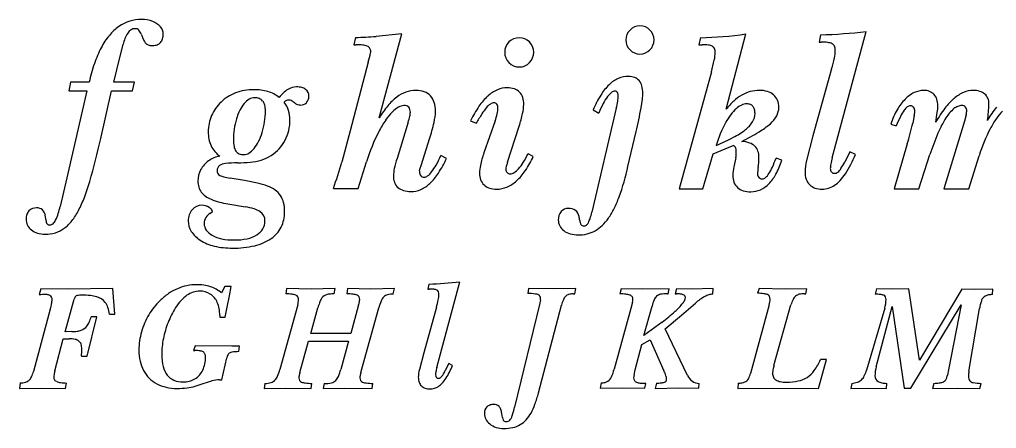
# Model space of a CAD drawing. Extents: x 13 to 1593, y -4 to 197.
# Drawn here: x 312.4 to 791.7, y -3.8 to 197.1 of the extents above; entities that cross this region are included whole.
import ezdxf

# ---------------------------------------------------------------- set-up
doc = ezdxf.new("R2010")
doc.units = 0
doc.layers.get('0').update_dxf_attribs({"linetype": 'CONTINUOUS'})

msp = doc.modelspace()

# ---------------------------------------------------------------- linework, layer by layer
for p, q in [((477.28, 188.28), (476.5, 184.7)), ((500, 190), (487.36, 188.78)), ((488.9, 148.77), (500, 190)), ((646.48, 188.18), (645.64, 184.73)), ((659.11, 152.99), (668.73, 190.01)), ((705.36, 189.59), (704.64, 186)), ((711.09, 129.22), (727.76, 191.21)), ((360.13, 172.33), (363.22, 184.93)), ((476.5, 184.7), (477.49, 184.7)), ((645.64, 184.73), (647.31, 184.73)), ((704.64, 186), (705.68, 186)), ((483.53, 176.14), (474.67, 142.5)), ((710.78, 172.86), (701.61, 139.96)), ((358.77, 166.29), (360.13, 172.33)), ((651.8, 171.46), (635.99, 113.96)), ((337.43, 166.29), (336.6, 162.04)), ((346.59, 166.29), (337.43, 166.29)), ((368.87, 166.29), (358.77, 166.29)), ((367.83, 162.04), (368.87, 166.29)), ((345.44, 162.04), (335.61, 119.37)), ((336.6, 162.04), (345.44, 162.04)), ((352.27, 138.67), (357.58, 162.04)), ((357.58, 162.04), (367.83, 162.04)), ((605.17, 153.53), (593.17, 102.42)), ((617.32, 153.65), (617.96, 158.04)), ((593.76, 152.67), (596.54, 151.17)), ((751.33, 149.93), (750.6, 146.25)), ((776.81, 150.25), (776.03, 147.14)), ((503.07, 146.63), (497.65, 128.89)), ((533.69, 147.39), (536.47, 146.14)), ((545.69, 147.3), (540.23, 131.61)), ((551.8, 127.09), (557.55, 144.73)), ((739.78, 145.74), (742.49, 144.91)), ((776.03, 147.14), (765.86, 113.94)), ((474.67, 142.5), (470.5, 127.08)), ((610.91, 124.93), (614.94, 142.03)), ((701.61, 139.96), (698.51, 127.81)), ((509.59, 125.91), (513.55, 138.43)), ((652.7, 131.08), (662.52, 135.26)), ((747.92, 136), (741.5, 113.94)), ((521.88, 128.84), (519.17, 130.3)), ((564.45, 129.81), (561.91, 131.16)), ((647.68, 113.96), (652.7, 131.08)), ((719.74, 132.15), (717.22, 127.11)), ((722.45, 130.85), (719.74, 132.15)), ((753.5, 113.94), (759.03, 130.77)), ((778.07, 113.94), (783.18, 130.2)), ((478.63, 114.07), (482.7, 127.23)), ((508.88, 123.52), (509.59, 125.91)), ((663.82, 129.16), (662.82, 124.69)), ((686.31, 127.95), (683.53, 129.05)), ((508.71, 122.81), (508.88, 123.52)), ((335.61, 119.37), (332.38, 105.25)), ((422.82, 118.02), (415.75, 119.17)), ((466.39, 114.07), (478.63, 114.07)), ((635.99, 113.96), (647.68, 113.96)), ((741.5, 113.94), (753.5, 113.94)), ((765.86, 113.94), (778.07, 113.94)), ((414.68, 106.58), (423.22, 105.07)), ((325.43, 98.43), (325.09, 100.99)), ((405.85, 101.87), (406.96, 102.67)), ((513.24, 67.17), (512.74, 64.73)), ((517.13, 26.13), (528.46, 68.27)), ((322.9, 64.75), (322.15, 62.1)), ((336.18, 64.66), (322.9, 64.75)), ((358.22, 65.02), (336.18, 64.66)), ((359.11, 52.42), (358.22, 65.02)), ((413.19, 66.02), (411.52, 62.86)), ((416.24, 66.02), (413.19, 66.02)), ((415.37, 61.46), (416.24, 66.02)), ((443.37, 64.91), (443.02, 62.36)), ((455.5, 64.63), (443.37, 64.91)), ((467.34, 64.91), (455.5, 64.63)), ((466.81, 62.36), (467.34, 64.91)), ((473.36, 64.91), (472.97, 62.36)), ((484.74, 64.63), (473.36, 64.91)), ((496.3, 64.91), (484.74, 64.63)), ((495.8, 62.29), (496.3, 64.91)), ((512.74, 64.73), (513.45, 64.73)), ((562.1, 65.02), (561.74, 62.55)), ((574.51, 64.84), (562.1, 65.02)), ((585.32, 64.93), (574.51, 64.84)), ((583.94, 62.31), (584.76, 62.31)), ((584.76, 62.31), (585.32, 64.93)), ((607.5, 64.8), (606.9, 62.37)), ((618.04, 64.62), (607.5, 64.8)), ((631.1, 64.89), (618.04, 64.62)), ((630.24, 62.44), (630.67, 62.44)), ((630.67, 62.44), (631.1, 64.89)), ((634.75, 64.8), (634.08, 62.37)), ((634.08, 62.37), (634.68, 62.37)), ((642.06, 64.71), (634.75, 64.8)), ((652.74, 64.96), (642.06, 64.71)), ((652.59, 62.2), (652.74, 64.96)), ((675.18, 64.96), (674.51, 62.64)), ((688.16, 64.68), (675.18, 64.96)), ((698.62, 64.86), (688.16, 64.68)), ((697.56, 62.43), (698.12, 62.43)), ((698.12, 62.43), (698.62, 64.86)), ((732.79, 64.77), (732.22, 62.24)), ((740.63, 64.61), (732.79, 64.77)), ((748.68, 64.77), (740.63, 64.61)), ((753.86, 29.85), (748.68, 64.77)), ((774.72, 64.7), (753.86, 29.85)), ((781.04, 64.52), (774.72, 64.7)), ((789.9, 64.7), (781.04, 64.52)), ((789.76, 61.99), (789.9, 64.7)), ((322.15, 62.1), (322.97, 62.12)), ((322.97, 62.12), (323.82, 62.13)), ((334.87, 43.74), (339.3, 59.72)), ((414.28, 55.85), (415.37, 61.46)), ((568.02, 59.49), (567.56, 57.15)), ((613.04, 58.21), (612.29, 55.17)), ((637.14, 51.95), (643.99, 57.82)), ((327.54, 54.83), (319.25, 24.26)), ((413.39, 50.95), (414.28, 55.85)), ((448.9, 56.9), (440.11, 25.25)), ((455.29, 42.88), (458.76, 55.44)), ((478.79, 56.9), (474.96, 42.88)), ((479.89, 23.79), (488.68, 55.45)), ((516.92, 55.8), (510.69, 33.43)), ((567.56, 57.15), (555.25, 6.75)), ((567.03, 13.69), (578.3, 56.8)), ((612.29, 55.17), (604.13, 25.4)), ((618.75, 41.95), (622.69, 56.34)), ((680.18, 57.02), (671.04, 23.32)), ((682.52, 27.23), (690.86, 57.02)), ((736.87, 55.33), (727.93, 24.85)), ((732.72, 26.59), (740.49, 56.21)), ((740.49, 56.21), (746.3, 16.06)), ((749.64, 16.06), (774.4, 56.99)), ((774.4, 56.99), (768.16, 24.99)), ((778.13, 24.18), (783.34, 55.12)), ((345.68, 31.72), (350.32, 51.01)), ((350.32, 51.01), (347.56, 51.01)), ((356.63, 52.42), (359.11, 52.42)), ((410.66, 51.77), (410.66, 50.95)), ((410.66, 50.95), (413.39, 50.95)), ((627.64, 48.49), (618.75, 41.95)), ((629.14, 45.21), (637.14, 51.95)), ((338.06, 43.81), (334.87, 43.74)), ((640.18, 22.28), (629.14, 45.21)), ((329.77, 24.57), (333.92, 40.29)), ((333.92, 40.29), (336.82, 40.29)), ((449.97, 23.8), (454.19, 39.18)), ((454.19, 39.18), (473.86, 39.18)), ((474.96, 42.88), (455.29, 42.88)), ((473.86, 39.18), (470.03, 25.25)), ((617.65, 37.45), (621.73, 39.72)), ((621.73, 39.72), (628.54, 24.55)), ((398.52, 36.87), (397.78, 34.53)), ((397.78, 34.53), (398.45, 34.53)), ((416.52, 36.6), (398.52, 36.87)), ((420.32, 36.6), (416.52, 36.6)), ((419.96, 33.99), (420.32, 36.6)), ((614.46, 24.97), (617.65, 37.45)), ((342.84, 31.72), (345.68, 31.72)), ((411.6, 20.07), (414.15, 30.99)), ((510.69, 33.43), (508.58, 25.17)), ((704.29, 15.86), (708.3, 30.07)), ((708.3, 30.07), (705.32, 30.07)), ((523.01, 28.12), (521.3, 24.7)), ((524.85, 27.24), (523.01, 28.12)), ((613.87, 22.5), (614.46, 24.97)), ((768.16, 24.99), (767.59, 22.4)), ((402.6, 18.32), (406.83, 19.67)), ((410.61, 20.07), (411.6, 20.07)), ((312.8, 18.63), (312.45, 15.92)), ((312.45, 15.92), (323.25, 16.1)), ((323.25, 16.1), (335.01, 15.92)), ((335.01, 15.92), (335.51, 18.55)), ((432.85, 18.33), (432.49, 15.9)), ((432.49, 15.9), (442.88, 16.08)), ((442.88, 16.08), (455.43, 15.81)), ((455.43, 15.81), (455.78, 18.33)), ((461.95, 18.33), (461.38, 15.9)), ((461.38, 15.9), (472.05, 16.08)), ((472.05, 16.08), (485.35, 15.81)), ((485.35, 15.81), (485.7, 18.33)), ((597.82, 18.59), (597.32, 15.98)), ((597.32, 15.98), (608.35, 16.16)), ((608.35, 16.16), (619.1, 15.98)), ((619.1, 15.98), (619.64, 18.41)), ((624.92, 18.52), (624.28, 15.89)), ((624.28, 15.89), (635.81, 16.16)), ((635.81, 16.16), (645.64, 15.98)), ((645.64, 15.98), (645.85, 18.34)), ((665.01, 18.46), (664.8, 15.86)), ((664.8, 15.86), (681.78, 16.04)), ((681.78, 16.04), (704.29, 15.86)), ((720.66, 18.4), (720.23, 15.87)), ((720.23, 15.87), (729.06, 16.06)), ((729.06, 16.06), (737.65, 15.87)), ((737.65, 15.87), (737.86, 18.4)), ((746.3, 16.06), (749.64, 16.06)), ((760.99, 18.4), (760.32, 15.87)), ((760.32, 15.87), (772.45, 16.06)), ((772.45, 16.06), (783.48, 15.87)), ((783.48, 15.87), (784.09, 18.4)), ((549.39, 1.59), (549.01, 3.66))]:
    msp.add_line(p, q)
for centre, radius, start, end in [((372.14, 177.95), 19.14, 89.499, 124.98), ((372.55, 182.63), 14.46, 68.704, 90.949), ((374.73, 174.31), 23.61, 125.063, 140.546), ((369.89, 187.74), 5.1, 122.691, 148.338), ((369.05, 188.89), 3.68, 89.466, 121.393), ((369.26, 190.01), 2.57, 48.028, 94.054), ((366.67, 188.13), 5.74, 17.256, 41.317), ((374.42, 187.13), 9.59, 41.496, 69.36), ((377.64, 189.9), 5.34, 0.845, 42.148), ((616.52, 187.15), 6.65, 134.061, 180.865), ((616.68, 187.3), 6.65, 89.135, 135.939), ((616.88, 187.3), 6.65, 44.061, 90.865), ((617.03, 187.15), 6.65, 359.135, 45.939), ((383.49, 167.11), 34.95, 140.562, 152.477), ((382.08, 180.21), 19.44, 148.31, 165.955), ((409.44, 203.08), 39.57, 199.557, 203.085), ((382.09, 191.7), 9.95, 204.57, 215.061), ((377.95, 189.1), 4.92, 318.352, 342.507), ((375.38, 189.87), 7.6, 342.812, 0.866), ((474.69, 343.75), 155.49, 270.955, 274.675), ((557.43, 181.28), 6.85, 88.996, 135.751), ((557.67, 181.28), 6.85, 44.249, 91.004), ((616.52, 186.95), 6.65, 179.135, 225.939), ((616.96, 186.98), 6.72, 314.628, 0.604), ((643.48, 361.19), 173.04, 270.991, 278.389), ((698.19, 444.75), 255.26, 271.61, 276.653), ((401.22, 157.74), 54.99, 152.358, 161.1), ((377.37, 188.35), 4.16, 214.551, 233.346), ((376.79, 187.86), 3.44, 236.24, 258.375), ((377.72, 192.07), 7.75, 257.961, 270.809), ((377.93, 190.2), 5.87, 268.99, 290.645), ((378.44, 188.69), 4.28, 291.353, 318.125), ((477.72, 159.71), 24.99, 82.927, 90.547), ((479.88, 176.21), 8.35, 67.827, 83.691), ((481.95, 181.3), 2.86, 34.576, 67.709), ((481.95, 181.44), 2.78, 358.305, 32.102), ((557.28, 181.16), 6.83, 134.141, 180.993), ((557.82, 181.16), 6.83, 359.007, 45.859), ((616.68, 186.8), 6.65, 224.061, 270.865), ((616.9, 186.73), 6.58, 268.874, 316.502), ((647.54, 165.53), 19.2, 81.642, 90.688), ((649.56, 178.56), 6.02, 62.975, 82.646), ((651.04, 181.66), 2.58, 25.557, 61.004), ((649.62, 181.09), 4.12, 358.265, 24.169), ((705.93, 163.46), 22.55, 82.298, 90.643), ((708.16, 179.04), 6.81, 64.718, 83.326), ((709.87, 182.89), 2.6, 25.42, 62.642), ((708.15, 182.19), 4.46, 358.137, 24.031), ((423.27, 193.21), 62.63, 344.19, 348.556), ((480.96, 181.55), 3.77, 348.193, 357.094), ((557.51, 180.92), 7.07, 179.003, 225.059), ((557.52, 180.95), 7.14, 315.485, 0.751), ((633.67, 181.63), 20.07, 347.264, 358.111), ((653.86, 190.27), 59.53, 342.993, 348.305), ((692.28, 182.51), 20.33, 347.771, 358.668), ((427.95, 148.5), 83.28, 161.043, 167.671), ((557.44, 180.57), 6.77, 223.347, 270.899), ((557.69, 180.5), 6.71, 268.846, 317.196), ((577.62, 193.2), 77.3, 343.66, 348.056), ((612, 154.52), 14.81, 113.349, 134.461), ((611.15, 156.12), 13, 89.69, 112.722), ((611.39, 160.94), 8.19, 69.552, 91.147), ((612.29, 163.54), 5.43, 40.444, 68.87), ((448.46, 155.64), 8.35, 90.693, 122.183), ((448.49, 154.48), 9.52, 75.377, 90.822), ((449.56, 158.55), 5.31, 52.566, 75.379), ((551.76, 151.12), 12.46, 90.056, 113.243), ((551.92, 153.5), 10.07, 71.218, 90.996), ((552.99, 156.81), 6.6, 44.492, 70.748), ((620.82, 145.66), 27.31, 134.644, 148.404), ((611.21, 162.78), 6.75, 14.695, 39.41), ((604.92, 161.11), 13.26, 359.067, 14.795), ((426.03, 141.22), 21.25, 111.142, 133.842), ((427.05, 138.22), 24.42, 89.227, 110.831), ((427.78, 153.27), 5.38, 90.342, 119.5), ((427.65, 138.94), 23.7, 73.767, 90.66), ((427.88, 152.54), 6.12, 69.1, 91.186), ((428.55, 154.46), 4.08, 39.405, 68.353), ((429.46, 145.42), 16.98, 52.383, 73.496), ((452.75, 148.99), 16.27, 122.482, 142.62), ((450.29, 159.57), 4.06, 357.593, 52.118), ((450.11, 159.17), 4.25, 316.784, 3.083), ((514.13, 137.44), 27.22, 127.818, 140.537), ((506.99, 146.89), 15.37, 90.219, 128.372), ((507.13, 150.94), 11.32, 70.043, 91.017), ((508.22, 154.21), 7.88, 42.689, 69.422), ((507.5, 153.6), 8.82, 18.024, 42.411), ((562.11, 137.84), 29.45, 132.552, 145.601), ((553.61, 147.13), 16.85, 113.68, 132.628), ((552.79, 156.71), 6.82, 18.232, 43.933), ((548.95, 155.51), 10.84, 359.033, 17.877), ((643.57, 131.39), 54.16, 148.158, 156.869), ((623.25, 143.03), 27.62, 144.087, 152.294), ((608.73, 153.7), 9.6, 128.176, 144.823), ((604.68, 158.95), 2.98, 92.821, 129.363), ((604.59, 160.64), 1.28, 28.113, 92.279), ((602.62, 159.62), 3.5, 357.503, 27.569), ((590.03, 159.82), 16.09, 350.1, 358.773), ((592.61, 161.39), 25.58, 352.469, 358.883), ((677.82, 140.84), 22.12, 120.134, 132.824), ((675.33, 145.16), 17.13, 89.859, 120.197), ((675.57, 149.33), 12.96, 73.056, 90.853), ((676.88, 153.77), 8.33, 48.865, 72.776), ((677.61, 154.6), 7.23, 23.012, 48.912), ((758.44, 146.77), 16.09, 116.289, 135.834), ((755.99, 151.54), 10.72, 90.194, 115.835), ((756.08, 154.38), 7.89, 69.533, 90.947), ((756.71, 156.26), 5.9, 42.843, 68.852), ((756.3, 155.89), 6.45, 18.29, 42.749), ((792.08, 134), 32.28, 130.934, 142.759), ((782.65, 144.94), 17.83, 113.497, 131.075), ((780.27, 150.27), 11.99, 90.29, 113.207), ((780.37, 151.24), 11.02, 73.712, 90.846), ((781.52, 155.28), 6.82, 49.894, 73.51), ((782.28, 156.19), 5.64, 23.152, 49.813), ((781.06, 155.79), 6.92, 359.031, 22.266), ((425.64, 141.59), 20.72, 133.773, 156.388), ((435.15, 145.32), 16.34, 139.827, 153.691), ((429.68, 150.08), 9.09, 119.987, 140.511), ((427.53, 153.74), 5.33, 14.151, 38.364), ((422.35, 152.41), 10.68, 359.093, 14.305), ((444.64, 154.33), 3.23, 90.646, 137.429), ((430.41, 147.81), 14.7, 359.718, 36.296), ((444.62, 155.38), 2.18, 58.925, 90.529), ((432.07, 135.33), 25.83, 53.999, 58.042), ((452.28, 162.83), 8.29, 232.728, 244.952), ((450.03, 158.98), 3.87, 250.989, 272.148), ((450.36, 159.18), 4.08, 267.47, 314.188), ((530.4, 123.89), 48.39, 140.387, 149.049), ((505.94, 141.22), 14.91, 120.715, 135.522), ((501.14, 149.45), 5.38, 92.219, 121.524), ((501.02, 150.43), 4.4, 72.388, 91.063), ((501.57, 152.22), 2.53, 45.044, 72.124), ((501.49, 152.21), 2.59, 17.195, 43.835), ((503.23, 152.29), 13.29, 359.126, 17.664), ((582.22, 123.87), 53.93, 145.426, 154.138), ((564.42, 134.67), 29.88, 140.154, 147.503), ((548.48, 148.07), 9.06, 124.045, 140.634), ((545.29, 152.86), 3.3, 92.108, 124.752), ((545.23, 154.47), 1.7, 36.868, 92), ((544.11, 153.78), 3, 356.648, 34.547), ((534.25, 153.84), 12.86, 346.483, 358.972), ((537.81, 155.94), 21.98, 346.968, 358.407), ((654.91, 126.09), 63.52, 152.035, 156.741), ((554.74, 165.51), 51.83, 346.635, 350.602), ((433.94, 185.11), 186.05, 346.611, 350.264), ((684.03, 134.14), 31.25, 132.824, 142.899), ((676.54, 139.23), 18.84, 131.421, 143.355), ((671.23, 145.3), 10.78, 114.886, 131.63), ((669.31, 149.41), 6.24, 90.637, 114.771), ((669.33, 151.24), 4.42, 68.499, 91.116), ((669.74, 152.4), 3.19, 39.533, 67.671), ((669.02, 151.85), 4.09, 15.535, 39.063), ((675.66, 154.04), 9.24, 332.637, 0.008), ((676.3, 154.18), 8.6, 359.103, 22.16), ((764.81, 140.36), 25.12, 135.456, 150.368), ((751.75, 148.95), 6.49, 126.477, 146.801), ((749.59, 151.88), 2.85, 91.073, 126.39), ((749.56, 152.95), 1.78, 36.03, 90.742), ((748.34, 152.15), 3.23, 356.581, 34.839), ((813.38, 117.59), 59.16, 142.588, 150.479), ((753.3, 154.97), 9.58, 359.126, 17.902), ((733.97, 155.19), 28.92, 352.457, 359.277), ((775.68, 147.13), 7.88, 111.68, 128.174), ((774.76, 149.4), 5.43, 90.29, 111.452), ((774.83, 152.72), 2.11, 39.759, 92.682), ((774.01, 152.21), 3.06, 357.136, 37.38), ((722.84, 157.46), 65.16, 351.27, 358.423), ((834.64, 120.22), 54.72, 141.773, 150.009), ((424.62, 142.02), 19.61, 156.353, 180.231), ((444.2, 140.81), 26.46, 153.615, 163.665), ((397.47, 151.92), 35.56, 343.124, 0.513), ((514.53, 132.54), 27.12, 135.137, 146.033), ((469.16, 157.65), 35.66, 342.004, 346.924), ((494.66, 151.87), 9.51, 346.088, 358.009), ((499.54, 151.62), 4.63, 358.963, 17.014), ((489.16, 152.92), 27.37, 346.508, 358.262), ((607.47, 106.69), 81.22, 147.177, 150.944), ((518.11, 157.53), 29.42, 339.657, 346.843), ((489.71, 166.24), 71.16, 342.413, 347.623), ((689.69, 129.3), 35.32, 143.167, 151.01), ((665.25, 151.02), 7.96, 328.558, 359.586), ((666.15, 151.06), 7.07, 359.145, 15.45), ((672.06, 156.08), 13.37, 310.608, 331.972), ((779.11, 132.15), 41.62, 150.285, 160.93), ((816.44, 113.73), 80.26, 153.536, 157.14), ((767.89, 138.12), 25.93, 146.285, 153.957), ((737.54, 152.59), 14.04, 349.047, 357.382), ((688.44, 160.86), 74.8, 349.121, 352.735), ((810.53, 121.22), 51.63, 147.695, 157.117), ((782.33, 139.35), 18.11, 129.491, 148.485), ((767.33, 152.54), 9.75, 346.411, 357.135), ((815.53, 132.36), 28.81, 136.656, 146.006), ((452.59, 138.24), 35.23, 163.495, 180.309), ((423.99, 147.6), 21.12, 332.408, 0.389), ((537.85, 116.55), 55.39, 145.794, 152.557), ((425.08, 167.09), 93, 342.046, 347.23), ((710.01, 118.54), 58.31, 151.439, 163.341), ((659.95, 154.41), 14.26, 307.062, 328.059), ((653.88, 177.32), 41.33, 301.064, 310.579), ((618.99, 175.28), 134.78, 343.058, 347.563), ((837.16, 117.57), 55.02, 145.832, 151.903), ((420.89, 141.6), 15.88, 178.75, 204.617), ((404.76, 149.76), 27.96, 333.25, 343.024), ((566.22, 102.14), 87.21, 152.743, 163.273), ((617.64, 223.86), 95.83, 292.393, 297.982), ((643.56, 175.56), 41.02, 297.668, 307.521), ((615.3, 239.71), 114.68, 296.685, 301.494), ((873.41, 94), 120.15, 156.817, 162.177), ((855.82, 108.14), 75.92, 152.255, 163.106), ((6.26, 215.66), 354.47, 343.931, 347.456), ((418.01, 140.59), 12.84, 205.889, 235.712), ((433.56, 137.82), 16.2, 179.183, 191.012), ((423.8, 135.85), 6.25, 190.336, 212.725), ((413.42, 145.38), 18.25, 320.303, 333.295), ((425.45, 146.77), 19.44, 302.503, 332.581), ((661.48, 132.98), 2.5, 29.549, 65.445), ((660.66, 132.66), 3.37, 358.119, 27.482), ((665.38, 121.48), 15.82, 70.679, 84.864), ((668.25, 129.54), 7.27, 47.123, 71.004), ((669, 130.62), 5.97, 18.506, 45.393), ((412.85, 116.85), 13.29, 99.001, 125.629), ((421.57, 134.54), 3.67, 214.405, 246.487), ((422.28, 136.42), 5.68, 247.504, 271.438), ((422.35, 135.68), 4.93, 270.91, 301.88), ((419.61, 140.04), 10.08, 302.003, 321.181), ((424.02, 149.27), 22.33, 274.045, 302.156), ((458.12, 158.82), 67.39, 330.481, 334.959), ((584.18, 116.3), 46.54, 160.792, 168.648), ((521.34, 150.83), 45.08, 327.923, 334.135), ((519.63, 150.4), 49.32, 325.979, 335.333), ((645.03, 132.04), 19, 351.303, 1.544), ((665.28, 129.44), 9.88, 358.952, 18.148), ((669.28, 152.03), 57.24, 327.551, 338.275), ((412.14, 117.62), 12.25, 125.034, 152.431), ((411.95, 123.34), 2.5, 126.199, 156.913), ((413.88, 120.24), 6.15, 93.733, 123.682), ((420.57, 48.51), 78.19, 90.886, 95.206), ((417.5, 225.7), 99.02, 271.077, 274.684), ((261.8, 185.94), 216.85, 340.644, 344.251), ((548.09, 112.49), 53.04, 161.987, 167.626), ((491.15, 139.97), 29.36, 322.926, 330.727), ((470.75, 152.37), 56.29, 326.947, 335.287), ((561.23, 120.72), 23.17, 168.199, 177.817), ((557.59, 123.16), 6.63, 165.34, 177.101), ((584.81, 116.78), 34.58, 162.651, 166.532), ((540.27, 138.87), 22.69, 318.304, 328.128), ((496.97, 149.88), 116.64, 339.998, 347.652), ((691.55, 118.88), 29.31, 168.573, 176.587), ((638.14, 129.55), 37.02, 351.922, 359.54), ((658.47, 134.97), 25.48, 327.889, 336.007), ((627.51, 149.05), 59.49, 335.742, 340.349), ((647.86, 140.08), 40.32, 332.071, 342.499), ((722.83, 121.68), 25.08, 165.848, 178.742), ((723.55, 123.66), 13.4, 169.218, 178.985), ((744.58, 119.9), 34.76, 164.442, 169.607), ((676.26, 148.19), 46.07, 328.148, 332.765), ((411.76, 117.87), 11.8, 152.646, 180.303), ((411.69, 122.64), 2.33, 175.546, 243.865), ((413.11, 122.91), 3.74, 157.858, 181.327), ((415.2, 130.4), 10.84, 245.313, 256.075), ((423.93, 162.9), 44.49, 255.227, 259.406), ((514.01, 119.78), 18.18, 167.067, 178.606), ((504.32, 120.08), 8.5, 178.995, 201.067), ((510.85, 122.29), 2.21, 166.363, 176.723), ((511.72, 122.28), 3.07, 177.413, 218.085), ((510.88, 121.59), 2, 217.463, 270.128), ((510.73, 122.59), 3, 273.133, 309.149), ((506.41, 128.28), 10.14, 307.76, 323.646), ((493.73, 137.28), 28.8, 314.129, 327.176), ((547.07, 121.46), 8.99, 179.055, 200.233), ((553.21, 123.48), 2.25, 179.651, 223.69), ((553.08, 123.22), 1.97, 220.937, 270.509), ((552.95, 124.98), 3.73, 272.266, 303.921), ((549.28, 130.7), 10.52, 303.101, 318.903), ((537.69, 138.11), 27.47, 312.31, 326.137), ((671.81, 120.45), 9.52, 178.962, 200.165), ((718.63, 117.64), 44.36, 171.294, 175.367), ((676.76, 121.2), 2.34, 179.481, 223.935), ((673.43, 125.44), 7.74, 310.005, 328.789), ((664.39, 131.23), 21.56, 316.423, 332.263), ((708.35, 122.06), 10.59, 179.085, 198.517), ((712.65, 123.83), 2.5, 178.26, 219.653), ((712.2, 123.49), 1.94, 220.48, 272.601), ((712.23, 124.17), 2.62, 271.369, 308.943), ((709.75, 127.26), 6.58, 308.821, 329.053), ((697.4, 134.48), 24.09, 316.966, 326.902), ((248.88, 146.15), 102.09, 339.075, 343.725), ((410.62, 117.7), 10.66, 179.409, 195.821), ((409.66, 35.64), 83.43, 76.49, 80.925), ((419.21, 74.9), 43.02, 69.733, 76.633), ((428.68, 100.43), 15.79, 54.611, 69.88), ((502.3, 119.38), 6.36, 201.825, 228.629), ((503.17, 127.57), 15.25, 293.708, 314.062), ((544.84, 120.72), 6.64, 200.888, 226.821), ((545.17, 121.1), 7.16, 226.978, 251.717), ((545.05, 130.02), 16.54, 292.906, 312.313), ((669.06, 119.53), 6.63, 200.813, 227.842), ((676.7, 121.09), 2.22, 222.972, 272.071), ((670.56, 125.39), 13.07, 294.188, 316.322), ((676.68, 121.52), 2.65, 272.11, 310.696), ((705.12, 121.03), 7.2, 198.97, 224.123), ((704.91, 120.88), 6.94, 224.415, 250.401), ((706.09, 124.7), 10.92, 270.04, 304.3), ((703.31, 128.95), 15.99, 303.94, 316.999), ((407.94, 116.98), 7.88, 196.074, 216.152), ((409, 117.86), 9.26, 216.687, 234.207), ((411.47, 121.31), 13.5, 234.287, 247.903), ((431.51, 104.47), 10.86, 34.847, 54.454), ((431.45, 104.66), 10.8, 13.533, 33.853), ((502.98, 120.21), 7.43, 228.842, 252.886), ((504.2, 124.33), 11.73, 253.149, 270.865), ((504.41, 125.06), 12.45, 269.828, 293.138), ((546.25, 124.58), 10.79, 252.099, 270.896), ((546.44, 127.04), 13.25, 269.912, 292.42), ((669.65, 120.26), 7.56, 228.295, 252.892), ((670.99, 124.8), 12.3, 253.137, 270.904), ((671.26, 124.18), 11.68, 269.598, 293.466), ((705.92, 124), 10.23, 250.915, 270.971), ((285.28, 132.15), 63.09, 332.735, 339.145), ((401.84, 99.74), 6.11, 89.821, 140.084), ((401.96, 99.51), 6.35, 56.581, 90.905), ((420.77, 145.93), 39.82, 248.832, 261.216), ((424.05, 102.87), 18.41, 359.312, 13.542), ((551.24, 130.57), 59.04, 333.523, 339.583), ((322.54, 99.19), 6.87, 161.574, 180.87), ((320.55, 99.81), 4.79, 136.573, 161.124), ((320.6, 99.66), 4.93, 87.405, 135.645), ((320.94, 100.44), 4.15, 49.51, 91.641), ((320.71, 100.25), 4.45, 9.535, 48.825), ((297.97, 113.04), 35.28, 335.865, 347.238), ((314.27, 117.13), 30.44, 321.582, 332.868), ((402.94, 98.5), 7.75, 138.258, 181.553), ((409.99, 95.64), 7.47, 123.569, 145.234), ((402.84, 100.63), 4.93, 39.643, 57.98), ((405.38, 102.7), 1.66, 2.259, 40.443), ((406.61, 103.06), 0.526, 312.051, 320.836), ((406.91, 102.81), 0.132, 321.302, 332.308), ((407, 102.77), 0.0368, 330.851, 356.691), ((419.18, 77.76), 27.6, 72.414, 81.585), ((424.12, 93.04), 11.54, 56.466, 72.894), ((427.6, 98.32), 5.22, 357.826, 56.294), ((425.93, 102.34), 16.53, 334.122, 1.099), ((582.57, 98.9), 5.85, 138.826, 182.335), ((581.61, 99.8), 4.54, 89.534, 139.444), ((581.92, 98.69), 5.65, 55.47, 92.718), ((581.95, 99.36), 5.1, 11.554, 51.478), ((557.16, 110.85), 36.99, 341.956, 346.818), ((569.48, 121.45), 38.64, 325.543, 333.582), ((322.22, 98.95), 6.55, 178.821, 232.661), ((329.48, 98.72), 4.06, 184.114, 208.893), ((326.85, 97.36), 1.1, 213.028, 249.199), ((327.26, 98.5), 2.32, 249.669, 271.655), ((327.3, 98.51), 2.32, 270.605, 312.368), ((325.11, 100.84), 5.52, 312.921, 336.257), ((322.4, 110.68), 20.06, 306.685, 321.596), ((405.02, 98.22), 9.83, 179.592, 211.688), ((408.26, 97.08), 5.25, 147.35, 182.59), ((408.46, 96.81), 5.44, 179.74, 214.806), ((425.44, 98.01), 7.38, 329.912, 0.846), ((582.94, 98.59), 6.22, 179.326, 207.046), ((570.38, 96.75), 16.95, 5.512, 12.372), ((592.14, 98.66), 4.89, 183.396, 208.324), ((588.92, 97.04), 1.29, 212.751, 246.751), ((589.24, 97.88), 2.19, 247.729, 271.577), ((589.3, 97.66), 1.96, 269.843, 307.414), ((588.26, 98.89), 3.58, 308.611, 333.708), ((579.31, 103.53), 13.66, 332.903, 342.365), ((586.15, 108.56), 17.49, 299.775, 313.901), ((582.02, 112.82), 23.43, 313.956, 325.58), ((323.75, 100.65), 8.83, 231.423, 253.34), ((324.83, 104.46), 12.79, 253.61, 270.718), ((325.12, 108.62), 16.95, 269.55, 286.885), ((325.71, 106.38), 14.64, 287.219, 306.338), ((408.62, 100.8), 14.25, 212.891, 237.922), ((411.27, 99), 9, 216.015, 241.045), ((414.52, 104.48), 15.37, 240.351, 259.008), ((420.98, 104.13), 15.01, 282.021, 301.627), ((424.24, 98.98), 8.91, 301.16, 328.42), ((427.27, 102.08), 15.23, 304.286, 332.794), ((583.65, 99.1), 7.08, 208.183, 233.593), ((585.18, 100.98), 9.51, 232.859, 254.022), ((586.34, 105.2), 13.88, 254.244, 270.681), ((586.82, 107.94), 16.62, 268.891, 298.839), ((412.85, 107), 21.75, 237.165, 256.962), ((417.48, 119.06), 30.25, 258.775, 270.641), ((418.15, 117.04), 28.22, 269.324, 282.18), ((422.56, 109.07), 23.65, 282.774, 304.168), ((416.43, 122.38), 37.54, 256.921, 270.666), ((417.48, 130.83), 46, 269.236, 282.949), ((508.36, 240.62), 173.52, 271.61, 276.653), ((403.44, 36.49), 31.56, 124.581, 134.299), ((400.21, 41.13), 25.9, 113.454, 124.541), ((399.3, 43.1), 23.74, 89.765, 113.332), ((400.94, 52.68), 10.99, 90.268, 125.317), ((399.76, 45.28), 21.56, 72.902, 90.956), ((401.08, 54.35), 9.33, 57.97, 91.146), ((400.87, 50.15), 16.58, 50.051, 71.632), ((442.34, 30.24), 32.13, 83.3, 88.792), ((466.65, 45.26), 17.1, 89.485, 97.854), ((472.3, 29.78), 32.59, 83.347, 88.808), ((513.62, 49.41), 15.33, 82.298, 90.643), ((515.14, 60), 4.63, 64.718, 83.326), ((516.3, 62.62), 1.77, 25.42, 62.642), ((515.13, 62.14), 3.03, 358.137, 24.031), ((561.29, 30.99), 31.57, 82.262, 89.172), ((583.81, 55.24), 7.07, 88.908, 106.593), ((606.52, 32.03), 30.34, 83.615, 89.28), ((629.84, 47.61), 14.83, 88.435, 101.669), ((634.8, 47.73), 14.64, 82.93, 90.479), ((673.88, 33.56), 29.09, 82.87, 88.754), ((676.71, 55.08), 7.39, 69.21, 83.953), ((697.39, 52.19), 10.24, 89.045, 103.778), ((323.98, 49.02), 13.11, 81.282, 90.7), ((325.39, 57.72), 4.29, 62.327, 82.216), ((326.43, 59.83), 1.95, 26.997, 60.779), ((283.35, 66.6), 45.73, 345.089, 348.77), ((325.72, 59.55), 2.71, 358.371, 25.425), ((318.16, 59.85), 10.28, 347.902, 357.917), ((346.56, 57.73), 7.53, 157.92, 164.646), ((341.65, 59.76), 2.22, 143.591, 158.827), ((340.97, 60.09), 1.48, 97.793, 138.198), ((342.71, 47.34), 14.34, 88.314, 97.751), ((343.34, 22.78), 38.9, 84.307, 90.312), ((345.42, 42.88), 18.69, 74.746, 84.541), ((348.44, 53.56), 7.59, 37.053, 75.54), ((346.5, 52.39), 9.84, 19.633, 35.683), ((404.83, 34.84), 33.7, 134.035, 149.396), ((411.01, 41.7), 26, 137.908, 147.713), ((404.07, 47.99), 16.64, 124.754, 137.964), ((400.99, 54.58), 9.18, 22.848, 56.765), ((397.42, 52.83), 13.15, 10.384, 23.833), ((445.28, 54), 8.19, 70.585, 84.31), ((447.31, 59.83), 2.01, 32.823, 69.832), ((437.91, 60.02), 11.43, 344.165, 357.865), ((446.86, 59.68), 2.47, 357.898, 30.153), ((495.74, 44.93), 38.44, 160.143, 164.129), ((472.62, 53.37), 13.83, 152.61, 160.506), ((464.23, 57.65), 4.42, 112.845, 151.864), ((465.23, 55.15), 7.11, 97.39, 112.438), ((475.27, 53.99), 8.2, 70.605, 84.376), ((477.3, 59.83), 2.01, 32.814, 69.804), ((458.6, 62.74), 21.02, 343.856, 348.39), ((476.85, 59.68), 2.47, 357.901, 30.147), ((473.43, 59.77), 5.89, 347.686, 358.312), ((512.2, 49.2), 24.34, 156.83, 165.133), ((496.97, 55.85), 7.72, 139.841, 157.747), ((493.94, 58.04), 4, 105.014, 135.725), ((495.69, 51.92), 10.36, 89.361, 105.595), ((478.22, 67.64), 40.47, 342.993, 348.305), ((504.34, 62.36), 13.82, 347.771, 358.668), ((564.78, 57), 5.32, 68.896, 81.798), ((565.85, 59.74), 2.38, 47.193, 69.296), ((566.22, 60.22), 1.78, 18.077, 45.28), ((564.99, 59.83), 3.07, 358.929, 17.788), ((565.81, 59.88), 2.25, 350.124, 357.429), ((594.03, 52.95), 16.19, 156.264, 166.235), ((584.49, 57.23), 5.74, 137.094, 157.06), ((582.83, 58.52), 3.65, 106.647, 134.191), ((609.02, 53.27), 8.95, 71.568, 84.393), ((611.16, 59.66), 2.22, 37.042, 71.798), ((611.19, 59.82), 2.1, 358.016, 34.058), ((604.24, 60.42), 9.08, 345.895, 355.71), ((647.66, 49.89), 25.79, 158.397, 165.523), ((628.23, 57.59), 4.89, 133.108, 158.415), ((627.8, 57.77), 4.47, 102.412, 130.668), ((613.62, 76.83), 30.76, 311.464, 321.817), ((635.94, 56.51), 5.78, 69.383, 83.429), ((630.89, 63.13), 8.73, 322.431, 334.39), ((637.29, 60.01), 2.03, 41.941, 70.281), ((636.04, 60.72), 3.04, 333.49, 357.711), ((637.9, 60.61), 1.18, 359.115, 39.921), ((663.07, 35.49), 29.37, 119.673, 130.518), ((653.62, 52.03), 10.32, 107.013, 119.55), ((652.62, 55.22), 6.98, 90.194, 106.78), ((678.6, 60.18), 1.95, 29.673, 67.815), ((669.47, 60.1), 11.15, 343.996, 358.089), ((677.76, 59.83), 2.85, 357.913, 27.458), ((703.59, 53.52), 13.21, 152.529, 164.603), ((696.83, 57.09), 5.57, 131.513, 153.037), ((696.02, 57.65), 4.61, 103.44, 128.574), ((731.58, 38.25), 24, 82.381, 88.479), ((734.02, 55.6), 6.49, 68.727, 83.373), ((735.7, 60.03), 1.75, 29.486, 67.503), ((722.67, 59.64), 14.83, 343.124, 359.931), ((734.95, 59.71), 2.56, 357.931, 27.312), ((817.76, 49.1), 34.94, 166.039, 170.08), ((796.7, 54.41), 13.22, 158.627, 166.365), ((788.17, 57.74), 4.07, 119.346, 158.497), ((788.58, 56.88), 5.02, 100.096, 118.531), ((789.64, 51.26), 10.73, 89.358, 100.443), ((338.48, 49.47), 18.38, 9.247, 19.822), ((426.52, 31.86), 44.37, 147.671, 158.287), ((392.16, 51.87), 18.5, 359.664, 10.371), ((565.58, 129.53), 102.07, 307.444, 312.084), ((337.81, 52.34), 9.63, 323.062, 335.978), ((328.53, 56.58), 19.82, 335.706, 343.681), ((405.7, 34.28), 34.74, 149.328, 164.286), ((426.19, 31.92), 44.04, 158.199, 168.786), ((337.32, 67.85), 24.05, 271.759, 277.977), ((339.11, 55.41), 11.49, 277.732, 287.916), ((340.7, 50.15), 5.99, 288.925, 323.156), ((404.01, 34.73), 33, 164.241, 180.073), ((337.03, 27.49), 12.8, 77.983, 90.941), ((338.77, 35.36), 4.74, 53.549, 78.754), ((339.46, 36.59), 3.35, 18.005, 50.416), ((423.82, 32.45), 41.61, 168.88, 180.07), ((335.76, 35.4), 7.23, 358.621, 17.952), ((304.94, 35.02), 38.05, 355.031, 0.314), ((395.43, 34.53), 24.42, 179.633, 192.33), ((398.65, 18.78), 15.74, 81.546, 90.736), ((400.4, 29.87), 4.53, 61.591, 82.771), ((401.46, 32.09), 2.07, 21.274, 58.186), ((417.03, 30.85), 2.9, 97.936, 134.939), ((420.27, 9.3), 24.69, 90.703, 98.467), ((389.7, 33.31), 18.56, 192.422, 207.672), ((404.31, 32.07), 22.11, 179.141, 194.176), ((389.52, 30.95), 14.15, 334.753, 0.875), ((399.32, 31.3), 4.35, 358.288, 20.725), ((419.4, 30.04), 5.33, 157.16, 169.719), ((417.03, 31.05), 2.75, 137.833, 157.36), ((679.34, 41.14), 28.24, 324.35, 336.917), ((305.1, 27.93), 14.62, 334.365, 345.45), ((356.99, 18.06), 27.98, 166.553, 170.363), ((386.88, 31.76), 15.34, 207.441, 242.241), ((393.99, 29.44), 11.46, 194.065, 217.397), ((393.27, 29.15), 10, 301.347, 334.954), ((419.22, 30.55), 21.56, 336.586, 345.754), ((445.28, 31.61), 25.56, 337.543, 345.594), ((525.11, 21), 17.05, 165.848, 178.742), ((525.6, 22.36), 9.11, 169.218, 178.985), ((539.89, 19.8), 23.63, 164.442, 169.607), ((493.45, 39.03), 31.32, 328.148, 332.765), ((488.71, 41.64), 38.91, 327.551, 338.275), ((582.21, 30.68), 22.55, 336.165, 346.447), ((607.75, 14.67), 23.02, 18.895, 25.4), ((691.39, 23.32), 9.54, 169.181, 179.175), ((703.07, 21.2), 21.41, 163.647, 169.47), ((691.41, 32.56), 13.43, 303.376, 324.106), ((713.69, 28.86), 14.8, 332.549, 344.284), ((750.16, 21.68), 18.12, 164.285, 178.94), ((791.79, 22.18), 13.81, 171.668, 181.254), ((314.25, 22.99), 4.2, 284.986, 312.171), ((312.77, 24.19), 6.08, 314.963, 334.891), ((337.25, 21.33), 7.98, 169.788, 178.611), ((331.91, 21.44), 2.64, 178.049, 209.724), ((331.48, 21.3), 2.2, 212.185, 247.974), ((333.47, 26.44), 7.7, 248.587, 263.23), ((391.5, 27.66), 8.4, 218.074, 246.854), ((392.53, 30.54), 11.45, 247.785, 271.166), ((392.94, 29.88), 10.79, 269.023, 300.779), ((410.21, 5.53), 14.54, 88.422, 103.416), ((434.58, 23.07), 4.44, 286.242, 315.021), ((432.08, 24.87), 7.5, 318.797, 337.379), ((455.66, 20.9), 6.2, 168.357, 178.111), ((451.99, 21), 2.53, 177.814, 208.995), ((475.04, 17.27), 25.91, 165.407, 169.146), ((451.37, 20.75), 1.85, 211.568, 249.948), ((464.38, 23.18), 4.62, 283.559, 313.737), ((462.9, 24.39), 6.52, 315.791, 337.052), ((485.58, 20.9), 6.19, 168.35, 178.105), ((481.92, 21), 2.53, 177.811, 208.981), ((504.99, 17.26), 25.94, 165.407, 169.141), ((481.28, 20.75), 1.85, 211.554, 249.974), ((515.26, 21.26), 7.2, 179.085, 198.517), ((518.19, 22.47), 1.7, 178.26, 219.653), ((517.89, 22.24), 1.32, 220.48, 272.601), ((517.9, 22.7), 1.78, 271.369, 308.943), ((516.22, 24.8), 4.47, 308.821, 329.053), ((507.82, 29.71), 16.37, 316.966, 326.902), ((598.47, 23.64), 4.91, 284.14, 301.635), ((598.33, 23.59), 4.94, 303.387, 335.914), ((621.71, 20.69), 8.04, 167.013, 177.04), ((615.92, 21.04), 2.24, 178.26, 212.287), ((615.91, 21.16), 2.3, 214.827, 248.256), ((628.25, 20.57), 1.67, 287.07, 322.76), ((624.42, 20.24), 5.45, 3.143, 20.245), ((628.22, 20.48), 1.63, 325.911, 2.119), ((646.63, 25.22), 7.09, 204.536, 234.23), ((646.2, 24.97), 6.64, 236.018, 267.051), ((666.75, 22.59), 3.78, 293.137, 328.023), ((660.22, 26.02), 11.15, 330.839, 345.987), ((686.48, 23.34), 4.63, 178.53, 204.268), ((685.25, 22.87), 3.32, 205.587, 237.785), ((686.65, 25.33), 6.15, 238.948, 259.981), ((688.42, 34.4), 15.39, 259.378, 270.759), ((689.02, 45.77), 26.76, 269.151, 281.683), ((691.59, 32.79), 13.52, 282.148, 302.203), ((721.56, 24.36), 5.71, 288.983, 312.136), ((720.31, 25.38), 7.32, 314.028, 332.817), ((734.99, 21.96), 2.94, 178.829, 241.226), ((736.64, 24.57), 6.03, 239.372, 258.172), ((764.1, 22.08), 3.27, 291.252, 336.402), ((754.94, 25.38), 12.99, 339.227, 346.71), ((783.62, 21.78), 5.64, 179.076, 192.511), ((780.35, 21.03), 2.28, 191.934, 216.575), ((780.22, 21.06), 2.19, 219.005, 242.674), ((312.97, 27.67), 9.04, 268.935, 285.195), ((336.09, 45), 26.45, 262.338, 268.749), ((388.25, 34.31), 18.23, 242.169, 257.662), ((389.6, 40.64), 24.71, 257.742, 270.391), ((390.03, 51.62), 35.68, 269.579, 277.425), ((390.29, 48.48), 32.54, 277.682, 284.816), ((386.73, 60.29), 44.87, 285.354, 290.711), ((432.61, 29.44), 11.1, 271.193, 286.776), ((453.51, 27.13), 8.58, 251.101, 264.061), ((457.29, 56.35), 38.04, 262.956, 267.731), ((462.31, 32.26), 13.93, 268.496, 283.044), ((483.43, 27.14), 8.6, 251.126, 264.066), ((487.21, 56.41), 38.11, 262.963, 267.731), ((513.07, 20.57), 4.9, 198.97, 224.123), ((512.93, 20.46), 4.72, 224.415, 250.401), ((513.61, 22.59), 6.95, 250.915, 270.971), ((513.73, 23.06), 7.42, 270.04, 304.3), ((511.84, 25.95), 10.87, 303.94, 316.999), ((597.26, 28.28), 9.71, 273.301, 284.388), ((617.63, 25.5), 6.97, 248.374, 263.953), ((619.44, 39.78), 21.36, 263.169, 270.535), ((624.44, 43.56), 25.05, 271.102, 276.377), ((626.49, 26.11), 7.48, 275.665, 287.515), ((664.15, 32.62), 14.19, 273.475, 281.018), ((665.66, 25.05), 6.47, 280.692, 293.435), ((719.98, 28.91), 10.53, 273.65, 289.022), ((737.88, 30.24), 11.84, 257.943, 269.917), ((760.94, 37.57), 19.16, 270.16, 277.794), ((762.69, 25.33), 6.8, 277.132, 292.393), ((780.96, 22.51), 3.82, 242.752, 259.064), ((784.54, 44.48), 26.08, 260.496, 268.996), ((508.51, 28.95), 60.47, 339.875, 345.39), ((544.82, 3.79), 4.36, 135.616, 182.124), ((544.58, 4), 4.04, 110.85, 135.347), ((544.9, 3.01), 5.08, 89.183, 110.211), ((545.11, 4.56), 3.52, 43.472, 92.25), ((544.39, 4.02), 4.42, 21.106, 42.243), ((540.74, 2.58), 8.35, 7.428, 21.242), ((508.31, 17.01), 48.05, 342.422, 347.67), ((533.81, 19.6), 33.5, 331.825, 340.005), ((546.41, 3.59), 5.94, 179.688, 207.454), ((547.99, 4.55), 7.79, 208.35, 231.522), ((556.23, 2.9), 6.97, 190.85, 200.967), ((550.73, 0.83), 1.1, 202.798, 243.076), ((551.24, 2.12), 2.45, 267.706, 313.623), ((550.26, 2.98), 3.75, 315.406, 332.074), ((546.71, 4.91), 7.79, 331.765, 341.983), ((551.52, 9.28), 12.92, 300.375, 317.112), ((549.18, 11.38), 16.07, 317.288, 331.759), ((548.95, 5.52), 9.14, 230.582, 252.55), ((549.89, 8.76), 12.51, 252.892, 270.698), ((550.21, 15.46), 19.22, 269.506, 282.717), ((551.07, 1.62), 1.95, 244.821, 272.138), ((551.55, 9.44), 13.05, 282.777, 299.888)]:
    msp.add_arc(centre, radius, start, end)

doc.saveas('drawing.dxf')
